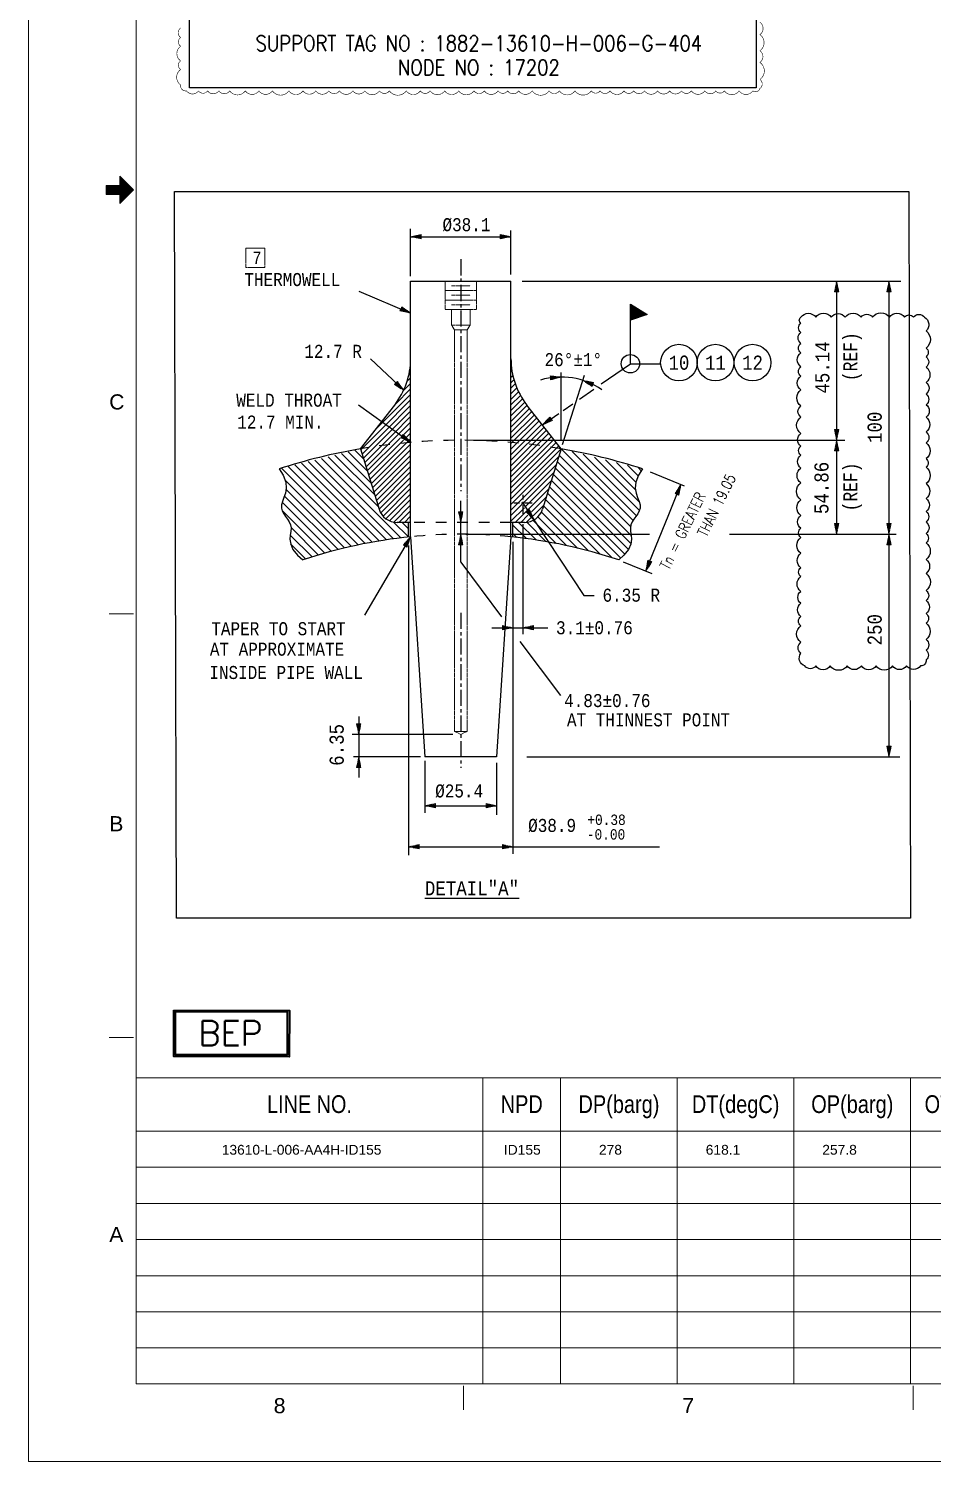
# Model space of a CAD drawing. Header units: inches. Extents: x 2203 to 3044, y -1 to 593.
# Drawn here: x 2202.6 to 2413.9, y -1 to 334.1 of the extents above; entities that cross this region are included whole.
import ezdxf
from ezdxf.enums import TextEntityAlignment as Align

# ---------------------------------------------------------------- set-up
doc = ezdxf.new("R2010")
doc.units = ezdxf.units.IN
doc.header["$MEASUREMENT"] = 0
for name, pattern in [('CENTER', [2, 1.25, -0.25, 0.25, -0.25]), ('Dashed', [4.18782, 2.09391, -2.09391]), ('Solid', [1, 1, 0])]:
    doc.linetypes.add(name, pattern=pattern)
for name, color, linetype in [('1', 7, 'Continuous'), ('2', 2, 'Continuous'), ('3', 7, 'Continuous'), ('4', 7, 'Continuous'), ('BG 0 -1', 7, 'Continuous'), ('BG BG BG BG BG 2', 7, 'Continuous'), ('BG BG BG BG TITLETEXT', 7, 'Continuous'), ('Border', 7, 'Continuous'), ('DIM-LINES', 7, 'Continuous'), ('DIM-TEXT', 7, 'Continuous'), ('ISOTEXT', 7, 'Continuous'), ('NOZZLES', 7, 'Continuous'), ('Rev.4', 6, 'Continuous')]:
    doc.layers.add(name, color=color, linetype=linetype)
for name, color, linetype, lineweight in [('materialLabel', 2, 'Solid', 13), ('message', 2, 'Solid', 13), ('weldCyanLabel', 4, 'Solid', 13), ('weldDimension', 2, 'Solid', 13)]:
    doc.layers.add(name, color=color, linetype=linetype, lineweight=lineweight)
doc.styles.add('Arial', font='arial.ttf')
doc.styles.add('fixedText', font='MONOTXT8.shx', dxfattribs={"width": 0.85})
doc.styles.add('MONOTXT', font='MONOTXT.shx', dxfattribs={"width": 0.8})
doc.styles.add('ROMANS', font='romans.shx', dxfattribs={"width": 0.8})
doc.styles.add('txt.shx', font='txt.shx')

msp = doc.modelspace()

# ---------------------------------------------------------------- hatches: boundary and pattern name
at = {"layer": '2'}
h = msp.add_hatch(color=2, dxfattribs=at)
h.dxf.hatch_style = 1
h.paths.add_polyline_path([(2347.24, 267.24), (2343.31, 269.7), (2343.31, 265.98)])
at = {"layer": '4', "lineweight": 25}
msp.add_hatch(color=4, dxfattribs=at).paths.add_polyline_path([(2320.78, 219.16), (2319.69, 221.61), (2318.95, 221.12)])

# ---------------------------------------------------------------- linework, layer by layer
at = {"color": 4, "linetype": 'Continuous', "lineweight": 25}
for p, q in [((2283.72, 240.39), (2284.43, 241.1)), ((2291.77, 218.63), (2291.91, 218.78))]:
    msp.add_line(p, q, dxfattribs=at)
at = {"color": 2}
msp.add_lwpolyline([(2240.21, 446.26), (2372.69, 446.26), (2372.69, 320.28), (2240.21, 320.28)], close=True, dxfattribs=at)
at = {"layer": '1', "color": 1, "linetype": 'CENTER', "lineweight": 25, "ltscale": 3}
for p, q in [((2303.64, 280.18), (2303.64, 225.96)), ((2303.64, 197.46), (2303.64, 161.24))]:
    msp.add_line(p, q, dxfattribs=at)
at = {"layer": '2', "color": 4}
for p, q in [((2343.31, 255.76), (2343.31, 269.7)), ((2343.31, 269.7), (2347.24, 267.24)), ((2347.24, 267.24), (2343.31, 265.98)), ((2279.79, 173.27), (2279.79, 159))]:
    msp.add_line(p, q, dxfattribs=at)
at = {"layer": '2', "color": 2}
for p, q in [((2301.75, 169.03), (2278.21, 169.03)), ((2294.24, 163.77), (2278.52, 163.77))]:
    msp.add_line(p, q, dxfattribs=at)
at = {"layer": '2'}
msp.add_lwpolyline([(2236.69, 296.02), (2408.43, 296.02), (2408.85, 126.1), (2237.12, 126.1)], close=True, dxfattribs=at)
at = {"layer": '2', "color": 4}
for centre in [(2354.67, 256.01), (2363.2, 256.01), (2371.88, 256.01)]:
    msp.add_circle(centre, 4.29, dxfattribs=at)
at = {"layer": '3', "color": 3, "lineweight": 25}
for p, q in [((2291.91, 275.06), (2315.37, 275.06)), ((2291.91, 215.28), (2291.91, 275.06)), ((2315.37, 215.28), (2315.37, 275.06)), ((2280.18, 235.86), (2284.54, 221.74)), ((2327.1, 235.86), (2322.75, 221.74)), ((2291.91, 218.63), (2288.74, 218.63)), ((2291.43, 215.23), (2291.43, 218.63)), ((2318.55, 218.63), (2315.37, 218.63)), ((2315.85, 215.23), (2315.85, 218.63)), ((2291.91, 215.28), (2295.26, 163.77)), ((2315.37, 215.28), (2312.03, 163.77)), ((2312.03, 163.77), (2295.26, 163.77))]:
    msp.add_line(p, q, dxfattribs=at)
at = {"layer": '3', "color": 2, "linetype": 'Dashed', "lineweight": 25, "ltscale": 1.2}
msp.add_line((2315.37, 218.63), (2291.91, 218.63), dxfattribs=at)
at = {"layer": '3', "color": 3, "lineweight": 25}
for centre, radius, start, end in [((2303.64, 99.58), 138.28, 99.7677, 107.8916), ((2303.64, 99.58), 138.28, 72.1084, 80.2323), ((2288.74, 223.03), 4.4, 197.1338, 270), ((2318.55, 223.03), 4.4, 270, 342.8662), ((2303.64, 99.58), 116.29, 95.7896, 108.5213), ((2303.64, 99.58), 116.29, 71.4787, 84.2104)]:
    msp.add_arc(centre, radius, start, end, dxfattribs=at)
at = {"layer": '3', "color": 2, "linetype": 'Dashed', "lineweight": 25, "ltscale": 1.2}
for radius, start, end in [(138.28, 80.2323, 99.7677), (116.29, 84.2104, 95.7896)]:
    msp.add_arc((2303.64, 99.58), radius, start, end, dxfattribs=at)
at = {"layer": '4', "color": 2}
for p, q in [((2291.91, 276.27), (2291.91, 287.3)), ((2315.37, 276.61), (2315.37, 286.92)), ((2347.91, 230.45), (2355.87, 227.22)), ((2318.13, 218.19), (2318.13, 192.51)), ((2291.43, 213.26), (2291.43, 140.78)), ((2315.85, 214.07), (2315.85, 141.12)), ((2341.6, 209.44), (2348.33, 206.7)), ((2295.26, 162.87), (2295.26, 150.74)), ((2312.03, 162.39), (2312.03, 150.2))]:
    msp.add_line(p, q, dxfattribs=at)
at = {"layer": '4', "color": 4, "lineweight": 25}
for p, q in [((2291.91, 285.47), (2315.37, 285.47)), ((2291.8, 254.94), (2291.91, 255.05)), ((2315.37, 255.2), (2315.45, 255.27)), ((2336.48, 251.02), (2343.31, 255.76)), ((2291.1, 251.65), (2291.91, 252.46)), ((2291.55, 253.4), (2291.91, 253.76)), ((2315.37, 253.9), (2315.6, 254.13)), ((2315.37, 252.61), (2315.81, 253.04)), ((2315.37, 251.31), (2316.07, 252.01)), ((2284.43, 241.1), (2291.91, 248.58)), ((2288.34, 246.3), (2291.91, 249.87)), ((2290.29, 249.54), (2291.91, 251.17)), ((2315.37, 250.01), (2316.39, 251.03)), ((2315.37, 248.72), (2316.75, 250.1)), ((2315.37, 247.42), (2317.16, 249.21)), ((2315.37, 246.13), (2317.6, 248.36)), ((2331.37, 247.47), (2334.72, 249.79)), ((2280.18, 235.86), (2288.18, 246.1)), ((2285.3, 240.67), (2291.91, 247.28)), ((2286.16, 240.23), (2291.91, 245.99)), ((2287.02, 239.8), (2291.91, 244.69)), ((2315.37, 244.83), (2318.08, 247.54)), ((2315.37, 243.54), (2318.6, 246.77)), ((2315.37, 242.24), (2319.16, 246.03)), ((2315.37, 240.95), (2319.73, 245.3)), ((2327.1, 235.86), (2319.1, 246.1)), ((2327.57, 244.83), (2329.81, 246.38)), ((2287.89, 239.37), (2291.91, 243.39)), ((2288.75, 238.94), (2291.91, 242.1)), ((2315.37, 239.65), (2320.29, 244.57)), ((2315.37, 238.36), (2320.86, 243.84)), ((2315.37, 237.06), (2321.43, 243.12)), ((2315.37, 235.76), (2322, 242.39)), ((2315.37, 234.47), (2322.57, 241.66)), ((2322.72, 241.46), (2326.6, 244.15)), ((2280.25, 235.62), (2285.3, 240.67)), ((2280.56, 234.63), (2286.16, 240.23)), ((2280.86, 233.64), (2287.02, 239.8)), ((2281.17, 232.65), (2287.89, 239.37)), ((2281.48, 231.66), (2288.75, 238.94)), ((2281.78, 230.67), (2289.45, 238.35)), ((2289.92, 238.81), (2291.91, 240.8)), ((2290.67, 238.27), (2291.91, 239.51)), ((2291.42, 237.72), (2291.91, 238.21)), ((2315.37, 233.17), (2323.13, 240.93)), ((2315.37, 231.88), (2323.7, 240.21)), ((2315.37, 230.58), (2324.27, 239.48)), ((2315.37, 229.29), (2324.84, 238.75)), ((2315.37, 227.99), (2325.41, 238.03)), ((2282.64, 227.88), (2275.75, 234.77)), ((2281.78, 230.69), (2277.31, 235.15)), ((2280.91, 233.5), (2278.87, 235.53)), ((2282.09, 229.68), (2290.27, 237.87)), ((2282.39, 228.69), (2291.26, 237.56)), ((2282.7, 227.7), (2291.91, 236.92)), ((2283, 226.71), (2291.91, 235.62)), ((2315.37, 226.7), (2325.97, 237.3)), ((2315.37, 225.4), (2326.54, 236.57)), ((2315.37, 224.1), (2327.09, 235.82)), ((2343.93, 219.06), (2327.14, 235.85)), ((2344.72, 220.21), (2329.72, 235.21)), ((2279.66, 213.37), (2261.69, 231.34)), ((2281.27, 213.7), (2263.28, 231.7)), ((2282.9, 214.01), (2264.84, 232.08)), ((2284.56, 214.3), (2266.39, 232.46)), ((2286.24, 214.57), (2267.95, 232.85)), ((2287.94, 214.81), (2269.51, 233.23)), ((2289.66, 215.03), (2271.07, 233.62)), ((2284.37, 222.26), (2272.63, 234)), ((2283.51, 225.07), (2274.19, 234.38)), ((2283.31, 225.72), (2291.91, 234.33)), ((2283.61, 224.73), (2291.91, 233.03)), ((2283.92, 223.74), (2291.91, 231.74)), ((2315.37, 222.81), (2326.51, 233.95)), ((2315.37, 221.51), (2325.94, 232.08)), ((2343.44, 213.71), (2325.73, 231.42)), ((2343.52, 215.58), (2326.19, 232.91)), ((2343.37, 217.68), (2326.65, 234.39)), ((2345.42, 221.45), (2332.3, 234.57)), ((2345.38, 223.44), (2334.88, 233.94)), ((2344.53, 226.23), (2337.46, 233.3)), ((2344.61, 228.09), (2340.04, 232.67)), ((2345.12, 229.52), (2342.62, 232.03)), ((2345.85, 230.74), (2345.2, 231.39)), ((2261.16, 231.17), (2262.11, 229.66)), ((2262.11, 229.66), (2262.69, 228.04)), ((2278.06, 213.03), (2262.49, 228.6)), ((2262.69, 228.04), (2262.82, 226.65)), ((2284.22, 222.75), (2291.91, 230.44)), ((2284.53, 221.76), (2291.91, 229.14)), ((2315.37, 220.22), (2325.36, 230.2)), ((2318.88, 222.43), (2324.78, 228.33)), ((2342.03, 211.24), (2324.82, 228.45)), ((2342.88, 212.34), (2325.28, 229.94)), ((2344.59, 228.04), (2344.46, 226.65)), ((2345.17, 229.66), (2344.59, 228.04)), ((2346.12, 231.17), (2345.17, 229.66)), ((2262.64, 225.46), (2262.29, 224.43)), ((2274.93, 212.27), (2262.41, 224.79)), ((2262.82, 226.65), (2262.64, 225.46)), ((2276.48, 212.66), (2262.78, 226.37)), ((2284.92, 220.85), (2291.91, 227.85)), ((2285.46, 220.1), (2291.91, 226.55)), ((2286.14, 219.49), (2291.91, 225.26)), ((2318.13, 225.12), (2318.13, 223.97)), ((2319.39, 221.65), (2324.2, 226.46)), ((2320.18, 221.14), (2323.63, 224.58)), ((2339.02, 210.36), (2323.9, 225.48)), ((2341.05, 210.27), (2324.36, 226.97)), ((2344.46, 226.65), (2344.64, 225.46)), ((2344.64, 225.46), (2344.99, 224.43)), ((2352.28, 220.5), (2355.13, 227.51)), ((2261.7, 222.74), (2261.69, 222.01)), ((2261.69, 222.01), (2261.9, 221.33)), ((2261.93, 223.54), (2261.7, 222.74)), ((2271.86, 211.45), (2261.86, 221.45)), ((2273.39, 211.87), (2261.88, 223.37)), ((2261.9, 221.33), (2262.25, 220.68)), ((2262.29, 224.43), (2261.93, 223.54)), ((2286.96, 219.01), (2291.91, 223.96)), ((2287.95, 218.71), (2291.91, 222.67)), ((2289.17, 218.63), (2291.91, 221.37)), ((2303.64, 218.63), (2303.64, 223.68)), ((2315.37, 218.92), (2318.53, 222.08)), ((2317.4, 223.16), (2316.01, 223.16)), ((2316.38, 218.63), (2319.14, 221.39)), ((2318.46, 223.16), (2317.83, 223.16)), ((2318.13, 223.42), (2318.13, 222.91)), ((2318.13, 223.16), (2332.42, 201.55)), ((2318.13, 222.66), (2318.13, 220.63)), ((2320.37, 223.16), (2318.65, 223.16)), ((2319.69, 221.61), (2318.95, 221.12)), ((2320.55, 220.21), (2323.05, 222.71)), ((2333.53, 211.97), (2322.99, 222.51)), ((2336.22, 211.22), (2323.44, 224)), ((2344.99, 224.43), (2345.35, 223.54)), ((2345.38, 221.33), (2345.03, 220.68)), ((2345.35, 223.54), (2345.59, 222.74)), ((2345.59, 222.01), (2345.38, 221.33)), ((2345.59, 222.74), (2345.59, 222.01)), ((2262.25, 220.68), (2262.68, 220.04)), ((2262.68, 220.04), (2263.14, 219.41)), ((2263.14, 219.41), (2263.54, 218.76)), ((2263.54, 218.76), (2263.84, 218.08)), ((2263.84, 218.08), (2263.98, 217.34)), ((2291.4, 215.23), (2287.92, 218.71)), ((2291.43, 217.15), (2289.94, 218.63)), ((2290.47, 218.63), (2291.91, 220.08)), ((2303.64, 209.31), (2303.64, 218.63)), ((2318.98, 214.86), (2315.85, 217.99)), ((2321.25, 214.53), (2317.15, 218.63)), ((2317.68, 218.63), (2319.36, 220.31)), ((2318.95, 221.12), (2320.78, 219.16)), ((2318.99, 218.66), (2320.04, 219.71)), ((2323.57, 214.15), (2319.06, 218.66)), ((2325.95, 213.71), (2320.55, 219.12)), ((2328.4, 213.21), (2321.67, 219.94)), ((2330.93, 212.63), (2322.48, 221.07)), ((2343.44, 218.08), (2343.31, 217.34)), ((2343.74, 218.76), (2343.44, 218.08)), ((2344.15, 219.41), (2343.74, 218.76)), ((2344.6, 220.04), (2344.15, 219.41)), ((2345.03, 220.68), (2344.6, 220.04)), ((2346.92, 207.28), (2352.28, 220.5)), ((2263.77, 215.67), (2263.7, 214.69)), ((2263.7, 214.69), (2263.86, 213.58)), ((2263.91, 216.55), (2263.77, 215.67)), ((2268.87, 210.56), (2263.77, 215.66)), ((2263.98, 217.34), (2263.91, 216.55)), ((2270.36, 211.01), (2263.96, 217.41)), ((2316.76, 215.13), (2315.85, 216.04)), ((2343.31, 217.34), (2343.37, 216.55)), ((2343.37, 216.55), (2343.52, 215.67)), ((2343.59, 214.69), (2343.43, 213.58)), ((2343.52, 215.67), (2343.59, 214.69)), ((2267.4, 210.08), (2263.85, 213.63)), ((2263.86, 213.58), (2264.4, 212.34)), ((2264.4, 212.34), (2265.48, 210.94)), ((2264.4, 212.34), (2265.48, 210.94)), ((2342.88, 212.34), (2341.8, 210.94)), ((2343.43, 213.58), (2342.88, 212.34)), ((2265.48, 210.94), (2266.7, 209.85)), ((2265.48, 210.94), (2266.7, 209.85)), ((2341.8, 210.94), (2340.58, 209.85)), ((2310.89, 194), (2323.97, 194))]:
    msp.add_line(p, q, dxfattribs=at)
at = {"layer": '4', "lineweight": 25}
for p, q in [((2291.9, 256.34), (2291.91, 256.35)), ((2315.37, 256.49), (2315.38, 256.5))]:
    msp.add_line(p, q, dxfattribs=at)
at = {"layer": '4', "color": 2, "lineweight": 25}
for p, q in [((2343.31, 255.76), (2350.38, 255.76)), ((2327.1, 237.69), (2327.1, 253.69)), ((2327.42, 236.86), (2332.6, 253.06))]:
    msp.add_line(p, q, dxfattribs=at)
at = {"layer": '4', "color": 4}
for p, q in [((2303.64, 209.31), (2313.13, 196.59)), ((2332.42, 201.55), (2334.81, 201.55)), ((2317.45, 190.78), (2326.94, 178.17)), ((2295.26, 152.37), (2312.03, 152.37)), ((2291.43, 142.77), (2350.12, 142.77))]:
    msp.add_line(p, q, dxfattribs=at)
at = {"layer": '4', "color": 4, "lineweight": 25}
msp.add_lwpolyline([(2320.78, 219.16), (2319.69, 221.61), (2318.95, 221.12)], close=True, dxfattribs=at)
at = {"layer": '4', "color": 4}
for points in [[(2263.55, 104.5), (2263.52, 93.65), (2236.53, 93.73), (2236.57, 104.58)], [(2263.03, 104.22), (2263.03, 94.08), (2236.93, 94.08), (2236.93, 104.22)]]:
    msp.add_lwpolyline(points, close=True, dxfattribs=at)
at = {"layer": '4', "color": 2, "lineweight": 25}
msp.add_circle((2343.31, 255.76), 2.15, dxfattribs=at)
at = {"layer": '4', "color": 4, "lineweight": 25}
for centre, radius, start, end in [((2274.32, 256.93), 17.59, 322.0058, 0), ((2332.96, 256.93), 17.59, 180, 217.9942), ((2327.1, 235.86), 16.79, 55.3738, 106.578)]:
    msp.add_arc(centre, radius, start, end, dxfattribs=at)
at = {"layer": 'BG 0 -1', "color": 7, "linetype": 'Continuous', "lineweight": 9}
for p, q in [((2202.58, -1), (2202.58, 593)), ((2227.7, 575.75), (2227.7, 17.11)), ((2221.88, 295.36), (2225.02, 298.5)), ((2222.01, 295.36), (2225.08, 298.43)), ((2222.13, 295.36), (2225.14, 298.37)), ((2222.26, 295.36), (2225.2, 298.31)), ((2223.9, 299.61), (2227.09, 296.43)), ((2223.9, 297.49), (2223.9, 299.61)), ((2223.9, 299.51), (2223.95, 299.56)), ((2223.9, 299.38), (2224.02, 299.5)), ((2223.9, 299.26), (2224.08, 299.43)), ((2223.9, 299.13), (2224.14, 299.37)), ((2223.9, 299.01), (2224.2, 299.31)), ((2223.9, 298.88), (2224.27, 299.25)), ((2223.9, 298.76), (2224.33, 299.18)), ((2223.9, 298.63), (2224.39, 299.12)), ((2223.9, 298.51), (2224.45, 299.06)), ((2223.9, 298.38), (2224.52, 299)), ((2223.9, 298.26), (2224.58, 298.93)), ((2223.9, 298.13), (2224.64, 298.87)), ((2223.9, 298.01), (2224.7, 298.81)), ((2223.9, 297.88), (2224.77, 298.75)), ((2223.9, 297.76), (2224.83, 298.68)), ((2223.9, 297.63), (2224.89, 298.62)), ((2223.9, 297.51), (2224.95, 298.56)), ((2220.72, 295.95), (2222.26, 297.49)), ((2220.72, 295.83), (2222.38, 297.49)), ((2220.72, 295.7), (2222.51, 297.49)), ((2220.72, 295.58), (2222.63, 297.49)), ((2220.72, 295.45), (2222.76, 297.49)), ((2220.72, 297.49), (2220.72, 295.36)), ((2220.72, 297.45), (2220.76, 297.49)), ((2220.72, 297.33), (2220.88, 297.49)), ((2220.72, 297.2), (2221.01, 297.49)), ((2220.72, 297.08), (2221.13, 297.49)), ((2220.72, 296.95), (2221.26, 297.49)), ((2220.72, 296.83), (2221.38, 297.49)), ((2220.72, 296.7), (2221.51, 297.49)), ((2220.72, 296.58), (2221.63, 297.49)), ((2220.72, 296.45), (2221.76, 297.49)), ((2220.72, 296.33), (2221.88, 297.49)), ((2220.72, 296.2), (2222.01, 297.49)), ((2220.72, 296.08), (2222.13, 297.49)), ((2223.9, 297.49), (2220.72, 297.49)), ((2223.9, 295.36), (2220.72, 295.36)), ((2220.76, 295.36), (2222.88, 297.49)), ((2220.88, 295.36), (2223.01, 297.49)), ((2221.01, 295.36), (2223.13, 297.49)), ((2221.13, 295.36), (2223.26, 297.49)), ((2221.26, 295.36), (2223.38, 297.49)), ((2221.38, 295.36), (2223.51, 297.49)), ((2221.51, 295.36), (2223.63, 297.49)), ((2221.63, 295.36), (2223.76, 297.49)), ((2221.76, 295.36), (2223.88, 297.49)), ((2222.38, 295.36), (2225.27, 298.25)), ((2222.51, 295.36), (2225.33, 298.18)), ((2222.64, 295.36), (2225.39, 298.12)), ((2222.76, 295.36), (2225.45, 298.06)), ((2222.89, 295.36), (2225.52, 298)), ((2223.01, 295.36), (2225.58, 297.93)), ((2223.14, 295.36), (2225.64, 297.87)), ((2223.26, 295.36), (2225.7, 297.81)), ((2223.39, 295.36), (2225.77, 297.75)), ((2223.51, 295.36), (2225.83, 297.68)), ((2223.64, 295.36), (2225.89, 297.62)), ((2223.76, 295.36), (2225.95, 297.56)), ((2223.89, 295.36), (2226.02, 297.5)), ((2223.9, 295.26), (2226.08, 297.43)), ((2223.9, 295.13), (2226.14, 297.37)), ((2223.9, 295.01), (2226.2, 297.31)), ((2223.9, 294.88), (2226.27, 297.25)), ((2223.9, 294.76), (2226.33, 297.18)), ((2223.9, 294.63), (2226.39, 297.12)), ((2223.9, 294.51), (2226.45, 297.06)), ((2223.9, 294.38), (2226.52, 297)), ((2223.9, 294.26), (2226.58, 296.93)), ((2223.9, 294.13), (2226.64, 296.87)), ((2223.9, 294.01), (2226.7, 296.81)), ((2223.9, 293.88), (2226.77, 296.75)), ((2223.9, 293.76), (2226.83, 296.68)), ((2223.9, 293.63), (2226.89, 296.62)), ((2223.9, 293.51), (2226.95, 296.56)), ((2223.9, 293.38), (2227.02, 296.5)), ((2223.9, 293.26), (2227.08, 296.43)), ((2227.09, 296.43), (2223.9, 293.24)), ((2223.9, 293.24), (2223.9, 295.36)), ((2227.07, 197.28), (2221.41, 197.28)), ((2227.07, 98.14), (2221.41, 98.14)), ((2227.7, 17.11), (3018.52, 17.11)), ((2304.28, 16.68), (2304.28, 11.02)), ((2409.41, 16.68), (2409.41, 11.02)), ((3043.58, -1), (2202.58, -1))]:
    msp.add_line(p, q, dxfattribs=at)
at = {"layer": 'BG BG BG BG BG 2', "color": 2, "linetype": 'Continuous', "lineweight": 15}
for p, q in [((2625.67, 88.7), (2227.7, 88.7)), ((2308.82, 17.11), (2308.81, 88.7)), ((2326.99, 17.11), (2326.99, 88.7)), ((2354.27, 17.11), (2354.27, 88.7)), ((2381.56, 17.11), (2381.56, 88.7)), ((2408.84, 17.11), (2408.84, 88.7)), ((2625.67, 76.24), (2227.7, 76.24)), ((2625.67, 67.79), (2227.7, 67.79)), ((2625.67, 59.34), (2227.7, 59.34)), ((2625.67, 50.89), (2227.7, 50.89)), ((2625.67, 42.43), (2227.7, 42.43)), ((2625.67, 33.98), (2227.7, 33.98)), ((2625.67, 25.53), (2227.7, 25.53))]:
    msp.add_line(p, q, dxfattribs=at)
at = {"layer": 'Border', "color": 2}
for p, q in [((2317.96, 275.06), (2406.53, 275.06)), ((2306.66, 237.86), (2393.48, 237.86)), ((2304.84, 215.88), (2347.76, 215.88)), ((2366.5, 215.88), (2405.48, 215.88)), ((2319.06, 163.77), (2406.33, 163.77))]:
    msp.add_line(p, q, dxfattribs=at)
at = {"layer": 'Border', "color": 4}
for p, q in [((2391.54, 275.06), (2391.54, 215.88)), ((2403.77, 275.06), (2403.77, 163.77))]:
    msp.add_line(p, q, dxfattribs=at)
for points in [[(2290.29, 249.54), (2282.49, 256.89)], [(2291.91, 237.36), (2279.7, 246.05)], [(2291.91, 215.28), (2281.16, 196.97)]]:
    msp.add_lwpolyline(points, dxfattribs=at)
at = {"layer": 'DIM-LINES', "color": 4}
msp.add_line((2279.82, 272.77), (2291.91, 267.61), dxfattribs=at)
at = {"layer": 'materialLabel', "color": 4, "flags": 128}
msp.add_lwpolyline([(2253.36, 278.24), (2253.36, 282.8), (2257.82, 282.8), (2257.82, 278.24)], close=True, dxfattribs=at)
at = {"layer": 'NOZZLES', "color": 4, "linetype": 'Continuous', "lineweight": 35}
for points in [[(2236.57, 104.58), (2263.55, 104.5), (2263.52, 93.65), (2236.53, 93.73)], [(2236.93, 104.22), (2263.03, 104.22), (2263.03, 94.08), (2236.93, 94.08)]]:
    msp.add_lwpolyline(points, close=True, dxfattribs=at)
at = {"layer": 'Rev.4', "color": 1, "const_width": 0.132}
msp.add_lwpolyline([(2373.59, 335.64, -0.520567), (2373.59, 332.75, -0.520567), (2373.59, 328.97, -0.520567), (2373.59, 326.25, -0.520567), (2373.59, 322.25, -0.520567), (2373.59, 320.15, -0.520567), (2371.95, 319.59, -0.520567), (2368.73, 319.59, -0.520567), (2365.29, 319.59, -0.520567), (2363.27, 319.59, -0.520567), (2360.69, 319.59, -0.520567), (2357.57, 319.59, -0.520567), (2355.25, 319.59, -0.520567), (2352.49, 319.59, -0.520567), (2349.67, 319.59, -0.520567), (2346.62, 319.59, -0.520567), (2344.08, 319.59, -0.520567), (2341.81, 319.59, -0.520567), (2338.55, 319.59, -0.520567), (2336.21, 319.59, -0.520567), (2334.15, 319.59, -0.520567), (2330.34, 319.59, -0.520567), (2326.71, 319.59, -0.520567), (2324.3, 319.59, -0.520567), (2320.35, 319.59, -0.520567), (2317.19, 319.59, -0.520567), (2314.6, 319.59, -0.520567), (2312.36, 319.59, -0.520567), (2309.15, 319.59, -0.520567), (2306.72, 319.59, -0.520567), (2303.17, 319.59, -0.520567), (2299.89, 319.59, -0.520567), (2296.47, 319.59, -0.520567), (2294.18, 319.59, -0.520567), (2290.88, 319.59, -0.520567), (2286.95, 319.59, -0.520567), (2284.63, 319.59, -0.520567), (2281.2, 319.59, -0.520567), (2278.41, 319.59, -0.520567), (2275.26, 319.59, -0.520567), (2272.78, 319.59, -0.520567), (2269.73, 319.59, -0.520567), (2266.74, 319.59, -0.520567), (2263.44, 319.59, -0.520567), (2259.59, 319.59, -0.520567), (2256.43, 319.59, -0.520567), (2253.25, 319.59, -0.520567), (2249.61, 319.59, -0.520567), (2247.07, 319.59, -0.520567), (2244.44, 319.59, -0.520567), (2242.3, 319.59, -0.520567), (2239.51, 319.59, -0.520567), (2238.13, 320.98, -0.520567), (2238.13, 324.57, -0.520567), (2238.13, 326.61, -0.520567), (2238.13, 330.02, -0.520567), (2238.13, 332.06, -0.520567), (2238.13, 334.29, -0.520567)], format="xyb", dxfattribs=at)
at = {"layer": 'weldCyanLabel', "color": 2}
for p, q in [((2299.98, 275.06), (2299.98, 268.46)), ((2307.31, 275.06), (2307.31, 268.46)), ((2299.98, 272.86), (2307.31, 272.86)), ((2301.44, 273.96), (2305.84, 273.96)), ((2301.44, 271.76), (2305.84, 271.76)), ((2299.98, 270.66), (2307.31, 270.66)), ((2299.98, 268.46), (2307.31, 268.46)), ((2301.44, 269.56), (2305.84, 269.56)), ((2301.44, 268.46), (2301.44, 264.8)), ((2305.84, 268.46), (2305.84, 264.8)), ((2301.44, 264.8), (2305.84, 264.8)), ((2302.18, 263.7), (2301.44, 264.8)), ((2305.11, 263.7), (2305.84, 264.8)), ((2302.18, 263.7), (2305.11, 263.7)), ((2302.18, 263.7), (2302.18, 169.76)), ((2305.11, 263.7), (2305.11, 169.76)), ((2302.18, 169.76), (2305.11, 169.76)), ((2302.18, 169.76), (2303.64, 169.03)), ((2305.11, 169.76), (2303.64, 169.03))]:
    msp.add_line(p, q, dxfattribs=at)
at = {"layer": 'weldCyanLabel'}
for p, q in [((2302.18, 260.82), (2302.18, 260.73)), ((2305.11, 260.82), (2305.11, 260.73)), ((2305.11, 260.82), (2305.11, 260.73))]:
    msp.add_line(p, q, dxfattribs=at)
at = {"layer": 'weldDimension', "color": 4, "flags": 128}
for points in [[(2291.91, 285.47), (2294.4, 285.97), (2294.4, 284.98), (2291.91, 285.47), (2292.41, 285.47), (2294.4, 285.87), (2294.4, 285.08), (2292.41, 285.47), (2292.91, 285.47), (2294.4, 285.77), (2294.4, 285.18), (2292.91, 285.47), (2293.41, 285.47), (2294.4, 285.67), (2294.4, 285.27), (2293.41, 285.47), (2293.9, 285.47), (2294.4, 285.57), (2294.4, 285.37), (2293.9, 285.47)], [(2315.37, 285.47), (2312.88, 284.98), (2312.88, 285.97), (2315.37, 285.47), (2314.87, 285.47), (2312.88, 285.08), (2312.88, 285.87), (2314.87, 285.47), (2314.38, 285.47), (2312.88, 285.18), (2312.88, 285.77), (2314.38, 285.47), (2313.88, 285.47), (2312.88, 285.27), (2312.88, 285.67), (2313.88, 285.47), (2313.38, 285.47), (2312.88, 285.37), (2312.88, 285.57), (2313.38, 285.47)], [(2391.54, 275.06), (2392.04, 272.57), (2391.04, 272.57), (2391.54, 275.06), (2391.54, 274.56), (2391.94, 272.57), (2391.14, 272.57), (2391.54, 274.56), (2391.54, 274.06), (2391.84, 272.57), (2391.24, 272.57), (2391.54, 274.06), (2391.54, 273.56), (2391.74, 272.57), (2391.34, 272.57), (2391.54, 273.56), (2391.54, 273.06), (2391.64, 272.57), (2391.44, 272.57), (2391.54, 273.06)], [(2403.77, 275.06), (2404.27, 272.57), (2403.28, 272.57), (2403.77, 275.06), (2403.77, 274.56), (2404.17, 272.57), (2403.38, 272.57), (2403.77, 274.56), (2403.77, 274.06), (2404.07, 272.57), (2403.48, 272.57), (2403.77, 274.06), (2403.77, 273.56), (2403.97, 272.57), (2403.58, 272.57), (2403.77, 273.56), (2403.77, 273.06), (2403.87, 272.57), (2403.67, 272.57), (2403.77, 273.06)], [(2291.91, 267.61), (2289.82, 269.05), (2289.42, 268.13), (2291.91, 267.61), (2291.45, 267.8), (2289.78, 268.96), (2289.46, 268.23), (2291.45, 267.8), (2290.99, 268), (2289.74, 268.87), (2289.5, 268.32), (2290.99, 268), (2290.54, 268.2), (2289.7, 268.77), (2289.54, 268.41), (2290.54, 268.2), (2290.08, 268.39), (2289.66, 268.68), (2289.58, 268.5), (2290.08, 268.39)], [(2290.29, 249.54), (2288.81, 251.61), (2288.13, 250.89), (2290.29, 249.54), (2289.92, 249.88), (2288.74, 251.54), (2288.2, 250.96), (2289.92, 249.88), (2289.56, 250.23), (2288.68, 251.47), (2288.27, 251.03), (2289.56, 250.23), (2289.2, 250.57), (2288.61, 251.4), (2288.33, 251.11), (2289.2, 250.57), (2288.83, 250.91), (2288.54, 251.32), (2288.4, 251.18), (2288.83, 250.91)], [(2327.1, 252.64), (2324.65, 251.96), (2324.58, 252.95), (2327.1, 252.64), (2326.6, 252.61), (2324.65, 252.06), (2324.59, 252.85), (2326.6, 252.61), (2326.11, 252.57), (2324.64, 252.16), (2324.59, 252.75), (2326.11, 252.57), (2325.61, 252.53), (2324.63, 252.26), (2324.6, 252.65), (2325.61, 252.53), (2325.11, 252.49), (2324.62, 252.36), (2324.61, 252.55), (2325.11, 252.49)], [(2332.21, 251.85), (2334.71, 251.38), (2334.34, 250.45), (2332.21, 251.85), (2332.67, 251.66), (2334.67, 251.29), (2334.37, 250.55), (2332.67, 251.66), (2333.14, 251.47), (2334.63, 251.19), (2334.41, 250.64), (2333.14, 251.47), (2333.6, 251.29), (2334.6, 251.1), (2334.45, 250.73), (2333.6, 251.29), (2334.06, 251.1), (2334.56, 251.01), (2334.49, 250.82), (2334.06, 251.1)], [(2322.72, 241.46), (2324.49, 243.29), (2325.06, 242.47), (2322.72, 241.46), (2323.13, 241.74), (2324.55, 243.2), (2325, 242.55), (2323.13, 241.74), (2323.54, 242.03), (2324.6, 243.12), (2324.94, 242.63), (2323.54, 242.03), (2323.95, 242.31), (2324.66, 243.04), (2324.89, 242.71), (2323.95, 242.31), (2324.36, 242.59), (2324.72, 242.96), (2324.83, 242.79), (2324.36, 242.59)], [(2291.91, 237.36), (2290.18, 239.23), (2289.6, 238.42), (2291.91, 237.36), (2291.51, 237.65), (2290.13, 239.15), (2289.66, 238.5), (2291.51, 237.65), (2291.1, 237.95), (2290.07, 239.07), (2289.72, 238.58), (2291.1, 237.95), (2290.7, 238.24), (2290.01, 238.98), (2289.77, 238.66), (2290.7, 238.24), (2290.3, 238.53), (2289.95, 238.9), (2289.83, 238.74), (2290.3, 238.53)], [(2391.54, 237.86), (2392.04, 240.35), (2391.04, 240.35), (2391.54, 237.86), (2391.54, 238.36), (2391.94, 240.35), (2391.14, 240.35), (2391.54, 238.36), (2391.54, 238.86), (2391.84, 240.35), (2391.24, 240.35), (2391.54, 238.86), (2391.54, 239.36), (2391.74, 240.35), (2391.34, 240.35), (2391.54, 239.36), (2391.54, 239.85), (2391.64, 240.35), (2391.44, 240.35), (2391.54, 239.85)], [(2391.54, 237.86), (2392.04, 235.37), (2391.04, 235.37), (2391.54, 237.86), (2391.54, 237.36), (2391.94, 235.37), (2391.14, 235.37), (2391.54, 237.36), (2391.54, 236.86), (2391.84, 235.37), (2391.24, 235.37), (2391.54, 236.86), (2391.54, 236.37), (2391.74, 235.37), (2391.34, 235.37), (2391.54, 236.37), (2391.54, 235.87), (2391.64, 235.37), (2391.44, 235.37), (2391.54, 235.87)], [(2355.13, 227.51), (2353.74, 225.39), (2354.67, 225.02), (2355.13, 227.51), (2354.95, 227.05), (2353.83, 225.35), (2354.57, 225.05), (2354.95, 227.05), (2354.76, 226.59), (2353.93, 225.31), (2354.48, 225.09), (2354.76, 226.59), (2354.58, 226.13), (2354.02, 225.28), (2354.39, 225.13), (2354.58, 226.13), (2354.39, 225.66), (2354.11, 225.24), (2354.3, 225.16), (2354.39, 225.66)], [(2303.64, 218.63), (2304.14, 221.13), (2303.14, 221.13), (2303.64, 218.63), (2303.64, 219.13), (2304.04, 221.13), (2303.24, 221.13), (2303.64, 219.13), (2303.64, 219.63), (2303.94, 221.13), (2303.34, 221.13), (2303.64, 219.63), (2303.64, 220.13), (2303.84, 221.13), (2303.44, 221.13), (2303.64, 220.13), (2303.64, 220.63), (2303.74, 221.13), (2303.54, 221.13), (2303.64, 220.63)], [(2391.54, 215.88), (2392.04, 218.37), (2391.04, 218.37), (2391.54, 215.88), (2391.54, 216.37), (2391.94, 218.37), (2391.14, 218.37), (2391.54, 216.37), (2391.54, 216.87), (2391.84, 218.37), (2391.24, 218.37), (2391.54, 216.87), (2391.54, 217.37), (2391.74, 218.37), (2391.34, 218.37), (2391.54, 217.37), (2391.54, 217.87), (2391.64, 218.37), (2391.44, 218.37), (2391.54, 217.87)], [(2403.77, 215.88), (2404.27, 218.37), (2403.28, 218.37), (2403.77, 215.88), (2403.77, 216.37), (2404.17, 218.37), (2403.38, 218.37), (2403.77, 216.37), (2403.77, 216.87), (2404.07, 218.37), (2403.48, 218.37), (2403.77, 216.87), (2403.77, 217.37), (2403.97, 218.37), (2403.58, 218.37), (2403.77, 217.37), (2403.77, 217.87), (2403.87, 218.37), (2403.67, 218.37), (2403.77, 217.87)], [(2291.91, 215.28), (2291.09, 212.88), (2290.23, 213.38), (2291.91, 215.28), (2291.66, 214.85), (2291, 212.93), (2290.31, 213.33), (2291.66, 214.85), (2291.41, 214.42), (2290.91, 212.98), (2290.4, 213.28), (2291.41, 214.42), (2291.16, 213.99), (2290.83, 213.03), (2290.48, 213.23), (2291.16, 213.99), (2290.91, 213.56), (2290.74, 213.08), (2290.57, 213.18), (2290.91, 213.56)], [(2303.64, 215.88), (2304.14, 213.38), (2303.14, 213.38), (2303.64, 215.88), (2303.64, 215.38), (2304.04, 213.38), (2303.24, 213.38), (2303.64, 215.38), (2303.64, 214.88), (2303.94, 213.38), (2303.34, 213.38), (2303.64, 214.88), (2303.64, 214.38), (2303.84, 213.38), (2303.44, 213.38), (2303.64, 214.38), (2303.64, 213.88), (2303.74, 213.38), (2303.54, 213.38), (2303.64, 213.88)], [(2403.77, 215.88), (2404.27, 213.38), (2403.28, 213.38), (2403.77, 215.88), (2403.77, 215.38), (2404.17, 213.38), (2403.38, 213.38), (2403.77, 215.38), (2403.77, 214.88), (2404.07, 213.38), (2403.48, 213.38), (2403.77, 214.88), (2403.77, 214.38), (2403.97, 213.38), (2403.58, 213.38), (2403.77, 214.38), (2403.77, 213.88), (2403.87, 213.38), (2403.67, 213.38), (2403.77, 213.88)], [(2346.92, 207.28), (2348.32, 209.4), (2347.4, 209.77), (2346.92, 207.28), (2347.11, 207.74), (2348.23, 209.44), (2347.49, 209.74), (2347.11, 207.74), (2347.29, 208.2), (2348.14, 209.47), (2347.58, 209.7), (2347.29, 208.2), (2347.48, 208.66), (2348.04, 209.51), (2347.68, 209.66), (2347.48, 208.66), (2347.67, 209.12), (2347.95, 209.55), (2347.77, 209.62), (2347.67, 209.12)], [(2315.85, 194), (2313.36, 193.51), (2313.36, 194.5), (2315.85, 194), (2315.35, 194), (2313.36, 193.6), (2313.36, 194.4), (2315.35, 194), (2314.86, 194), (2313.36, 193.7), (2313.36, 194.3), (2314.86, 194), (2314.36, 194), (2313.36, 193.8), (2313.36, 194.2), (2314.36, 194), (2313.86, 194), (2313.36, 193.9), (2313.36, 194.1), (2313.86, 194)], [(2318.13, 194), (2320.62, 193.51), (2320.62, 194.5), (2318.13, 194), (2318.63, 194), (2320.62, 193.6), (2320.62, 194.4), (2318.63, 194), (2319.13, 194), (2320.62, 193.7), (2320.62, 194.3), (2319.13, 194), (2319.63, 194), (2320.62, 193.8), (2320.62, 194.2), (2319.63, 194), (2320.13, 194), (2320.62, 193.9), (2320.62, 194.1), (2320.13, 194)], [(2279.79, 169.03), (2280.29, 171.52), (2279.29, 171.52), (2279.79, 169.03), (2279.79, 169.53), (2280.19, 171.52), (2279.39, 171.52), (2279.79, 169.53), (2279.79, 170.03), (2280.09, 171.52), (2279.49, 171.52), (2279.79, 170.03), (2279.79, 170.52), (2279.99, 171.52), (2279.59, 171.52), (2279.79, 170.52), (2279.79, 171.02), (2279.89, 171.52), (2279.69, 171.52), (2279.79, 171.02)], [(2403.77, 163.77), (2404.27, 166.26), (2403.28, 166.26), (2403.77, 163.77), (2403.77, 164.27), (2404.17, 166.26), (2403.38, 166.26), (2403.77, 164.27), (2403.77, 164.77), (2404.07, 166.26), (2403.48, 166.26), (2403.77, 164.77), (2403.77, 165.26), (2403.97, 166.26), (2403.58, 166.26), (2403.77, 165.26), (2403.77, 165.76), (2403.87, 166.26), (2403.67, 166.26), (2403.77, 165.76)], [(2279.79, 163.77), (2280.29, 161.28), (2279.29, 161.28), (2279.79, 163.77), (2279.79, 163.27), (2280.19, 161.28), (2279.39, 161.28), (2279.79, 163.27), (2279.79, 162.77), (2280.09, 161.28), (2279.49, 161.28), (2279.79, 162.77), (2279.79, 162.27), (2279.99, 161.28), (2279.59, 161.28), (2279.79, 162.27), (2279.79, 161.78), (2279.89, 161.28), (2279.69, 161.28), (2279.79, 161.78)], [(2295.26, 152.37), (2297.75, 151.87), (2297.75, 152.87), (2295.26, 152.37), (2295.75, 152.37), (2297.75, 151.97), (2297.75, 152.77), (2295.75, 152.37), (2296.25, 152.37), (2297.75, 152.07), (2297.75, 152.67), (2296.25, 152.37), (2296.75, 152.37), (2297.75, 152.17), (2297.75, 152.57), (2296.75, 152.37), (2297.25, 152.37), (2297.75, 152.27), (2297.75, 152.47), (2297.25, 152.37)], [(2312.03, 152.37), (2309.54, 151.87), (2309.54, 152.87), (2312.03, 152.37), (2311.53, 152.37), (2309.54, 151.97), (2309.54, 152.77), (2311.53, 152.37), (2311.03, 152.37), (2309.54, 152.07), (2309.54, 152.67), (2311.03, 152.37), (2310.53, 152.37), (2309.54, 152.17), (2309.54, 152.57), (2310.53, 152.37), (2310.03, 152.37), (2309.54, 152.27), (2309.54, 152.47), (2310.03, 152.37)], [(2291.43, 142.77), (2293.92, 142.27), (2293.92, 143.26), (2291.43, 142.77), (2291.93, 142.77), (2293.92, 142.37), (2293.92, 143.17), (2291.93, 142.77), (2292.43, 142.77), (2293.92, 142.47), (2293.92, 143.07), (2292.43, 142.77), (2292.93, 142.77), (2293.92, 142.57), (2293.92, 142.97), (2292.93, 142.77), (2293.42, 142.77), (2293.92, 142.67), (2293.92, 142.87), (2293.42, 142.77)], [(2315.85, 142.77), (2313.36, 142.27), (2313.36, 143.26), (2315.85, 142.77), (2315.35, 142.77), (2313.36, 142.37), (2313.36, 143.17), (2315.35, 142.77), (2314.86, 142.77), (2313.36, 142.47), (2313.36, 143.07), (2314.86, 142.77), (2314.36, 142.77), (2313.36, 142.57), (2313.36, 142.97), (2314.36, 142.77), (2313.86, 142.77), (2313.36, 142.67), (2313.36, 142.87), (2313.86, 142.77)]]:
    msp.add_lwpolyline(points, dxfattribs=at)

# ---------------------------------------------------------------- texts
at = {"color": 2, "linetype": 'Continuous', "lineweight": 25, "style": 'txt.shx'}
msp.add_text('BEP', height=5.76, dxfattribs=at).set_placement((2242.28, 96.27))
at = {"layer": '1', "color": 2, "linetype": 'Continuous', "lineweight": 0, "style": 'ROMANS', "width": 0.857082}
for s, p in [('SUPPORT TAG NO : 1882-13610-H-006-G-404', (2307.86, 330.71)), ('NODE NO : 17202', (2307.86, 325.05))]:
    msp.add_text(s, height=3.6039, dxfattribs=at).set_placement(p, align=Align.MIDDLE_CENTER)
at = {"layer": '2', "style": 'fixedText', "width": 0.85}
for s, p in [('10', (2354.67, 256.01)), ('11', (2363.2, 256.01)), ('12', (2371.88, 256.01))]:
    msp.add_text(s, height=3.3, dxfattribs=at).set_placement(p, align=Align.MIDDLE_CENTER)
at = {"layer": '2', "style": 'Arial'}
for s, height, width, p in [('13610-L-006-AA4H-ID155', 2.2931, 1.002891, (2247.76, 73.03)), ('ID155', 2.293, 1.008516, (2313.72, 73.03)), ('278', 2.293, 1.008516, (2335.95, 73.03)), ('618.1 ', 2.293, 1.008516, (2360.93, 73.03)), ('257.8 ', 2.293, 1.008516, (2388.18, 73.03))]:
    msp.add_text(s, height=height, dxfattribs=dict(at, width=width)).set_placement(p, align=Align.TOP_LEFT)
at = {"layer": '3', "color": 2, "style": 'MONOTXT', "width": 0.8566}
msp.add_text('%%UDETAIL"A"', height=3.3, dxfattribs=at).set_placement((2306.26, 133.05), align=Align.MIDDLE_CENTER)
at = {"layer": 'BG 0 -1', "color": 7, "style": 'Arial'}
for s, height, width, p in [('C', 3.54, 0.992063, (2221.43, 245.06)), ('B ', 3.537, 1.005373, (2221.43, 146.39)), ('A', 3.54, 1.004063, (2221.43, 50.29))]:
    msp.add_text(s, height=height, dxfattribs=dict(at, width=width)).set_placement(p)
at = {"layer": 'BG 0 -1', "color": 7, "style": 'Arial', "width": 1.008516}
for s, p in [('8', (2261.27, 12.03)), ('7', (2356.85, 12.05))]:
    msp.add_text(s, height=3.54, dxfattribs=at).set_placement(p, align=Align.MIDDLE)
at = {"layer": 'BG BG BG BG TITLETEXT', "color": 4, "style": 'Arial'}
for s, width, p in [('LINE NO.', 0.800705, (2268.25, 82.56)), ('NPD', 0.80406, (2317.9, 82.56)), ('DP(barg)', 0.806291, (2340.63, 82.56)), ('DT(degC)', 0.805416, (2367.92, 82.56)), ('OP(barg)', 0.806696, (2395.2, 82.56)), ('OT(degC)', 0.805802, (2422.48, 82.56))]:
    msp.add_text(s, height=4.146, dxfattribs=dict(at, width=width)).set_placement(p, align=Align.MIDDLE_CENTER)
at = {"layer": 'DIM-TEXT', "color": 2, "style": 'MONOTXT', "width": 0.8566}
for s, p in [('45.14', (2389.85, 248.77)), ('100', (2402.08, 237.22)), ('54.86', (2389.64, 220.59)), ('250', (2402.08, 189.87)), ('6.35', (2276.27, 161.7))]:
    msp.add_text(s, height=3.3, rotation=90, dxfattribs=at).set_placement(p)
at = {"layer": 'ISOTEXT', "color": 2, "style": 'ROMANS', "width": 0.8}
for s, p in [('THAN 19.05', (2361.09, 215.02)), ('Tn = GREATER', (2352.32, 207.36))]:
    msp.add_text(s, height=2.5, rotation=63.6669, dxfattribs=at).set_placement(p)
at = {"layer": 'materialLabel', "style": 'fixedText', "width": 0.85}
msp.add_text('7', height=2.85, dxfattribs=at).set_placement((2254.92, 281.95), align=Align.TOP_LEFT)
at = {"layer": 'message', "style": 'fixedText', "width": 0.85}
for s, height, p in [('%%C38.1', 3.05, (2299.36, 286.76)), ('THERMOWELL', 3.05, (2253.03, 273.93)), ('12.7 R', 3.05, (2267.05, 257.13)), ('26°±1°', 3.05, (2323.23, 255.19)), ('WELD THROAT', 3.0502, (2251.14, 245.71)), ('12.7 MIN.', 3.05, (2251.36, 240.59)), ('6.35 R', 3.05, (2336.79, 200.09)), ('TAPER TO START', 3.0502, (2245.3, 192.25)), ('3.1±0.76', 3.05, (2325.92, 192.47)), ('AT APPROXIMATE', 3.0502, (2244.97, 187.46)), ('INSIDE PIPE WALL', 3.0502, (2244.84, 182.01)), ('4.83±0.76', 3.05, (2327.81, 175.44)), ('AT THINNEST POINT', 3.0502, (2328.47, 170.93)), ('%%C25.4', 3.05, (2297.65, 154.3)), ('%%C38.9', 3.05, (2319.39, 146.23)), ('+0.38', 2.44, (2333.24, 147.86)), ('-0.00', 2.44, (2333.13, 144.44))]:
    msp.add_text(s, height=height, dxfattribs=at).set_placement(p)

# ---------------------------------------------------------------- next in the draw order: texts
at = {"layer": 'DIM-TEXT', "color": 2, "char_height": 3.3, "attachment_point": 5, "rotation": 90, "style": 'MONOTXT', "bg_fill": 3, "box_fill_scale": 1.25, "bg_fill_color": 256, "bg_fill_true_color": 13158600, "bg_fill_transparency": 0}
for insert in [(2395.27, 257.4), (2395.27, 226.94)]:
    msp.add_mtext('(REF) ', dxfattribs=dict(at, insert=insert))

# ---------------------------------------------------------------- next in the draw order: linework, layer by layer
at = {"layer": '2', "color": 1}
msp.add_lwpolyline([(2383.18, 266.64, -0.520567), (2386.67, 266.64, -0.520567), (2390.27, 266.64, -0.520567), (2393.54, 266.64, -0.520567), (2397.26, 266.64, -0.520567), (2399.93, 266.64, -0.520567), (2403.87, 266.64, -0.520567), (2407.43, 266.64, -0.520567), (2409.49, 266.64, -0.520567), (2412.07, 266.64, -0.520567), (2412.44, 263.42, -0.520567), (2412.44, 259.43, -0.520567), (2412.44, 257.37, -0.520567), (2412.44, 254.96, -0.520567), (2412.44, 251.38, -0.520567), (2412.44, 248.66, -0.520567), (2412.44, 246.16, -0.520567), (2412.44, 243.25, -0.520567), (2412.44, 239.8, -0.520567), (2412.44, 237.23, -0.520567), (2412.44, 233.56, -0.520567), (2412.44, 231.54, -0.520567), (2412.44, 227.71, -0.520567), (2412.44, 224.2, -0.520567), (2412.44, 221.2, -0.520567), (2412.44, 218.75, -0.520567), (2412.44, 216.04, -0.520567), (2412.44, 213.88, -0.520567), (2412.44, 210, -0.520567), (2412.44, 206.72, -0.520567), (2412.44, 202.74, -0.520567), (2412.44, 200.34, -0.520567), (2412.44, 197.32, -0.520567), (2412.44, 195.04, -0.520567), (2412.44, 191.27, -0.520567), (2412.44, 188.72, -0.520567), (2412.44, 186.49, -0.520567), (2411.17, 185.07, -0.520567), (2407.91, 185.07, -0.520567), (2404.57, 185.07, -0.520567), (2400.79, 185.07, -0.520567), (2397.33, 185.07, -0.520567), (2393.99, 185.07, -0.520567), (2390.05, 185.07, -0.520567), (2386.66, 185.07, -0.520567), (2384.12, 185.07, -0.520567), (2383.18, 188.02, -0.520567), (2383.18, 190.6, -0.520567), (2383.18, 194.46, -0.520567), (2383.18, 196.63, -0.520567), (2383.18, 199.72, -0.520567), (2383.18, 202.5, -0.520567), (2383.18, 205.97, -0.520567), (2383.18, 208.04, -0.520567), (2383.18, 211.41, -0.520567), (2383.18, 215.12, -0.520567), (2383.18, 217.26, -0.520567), (2383.18, 220.27, -0.520567), (2383.18, 223.9, -0.520567), (2383.18, 227.87, -0.520567), (2383.18, 231.36, -0.520567), (2383.18, 234.37, -0.520567), (2383.18, 236.49, -0.520567), (2383.18, 239.42, -0.520567), (2383.18, 243.28, -0.520567), (2383.18, 245.89, -0.520567), (2383.18, 249.62, -0.520567), (2383.18, 252.87, -0.520567), (2383.18, 255.07, -0.520567), (2383.18, 258.32, -0.520567), (2383.18, 260.53, -0.520567), (2383.18, 263.1, -0.520567), (2383.18, 265.22, -0.520567)], format="xyb", close=True, dxfattribs=at)

doc.saveas('drawing.dxf')
